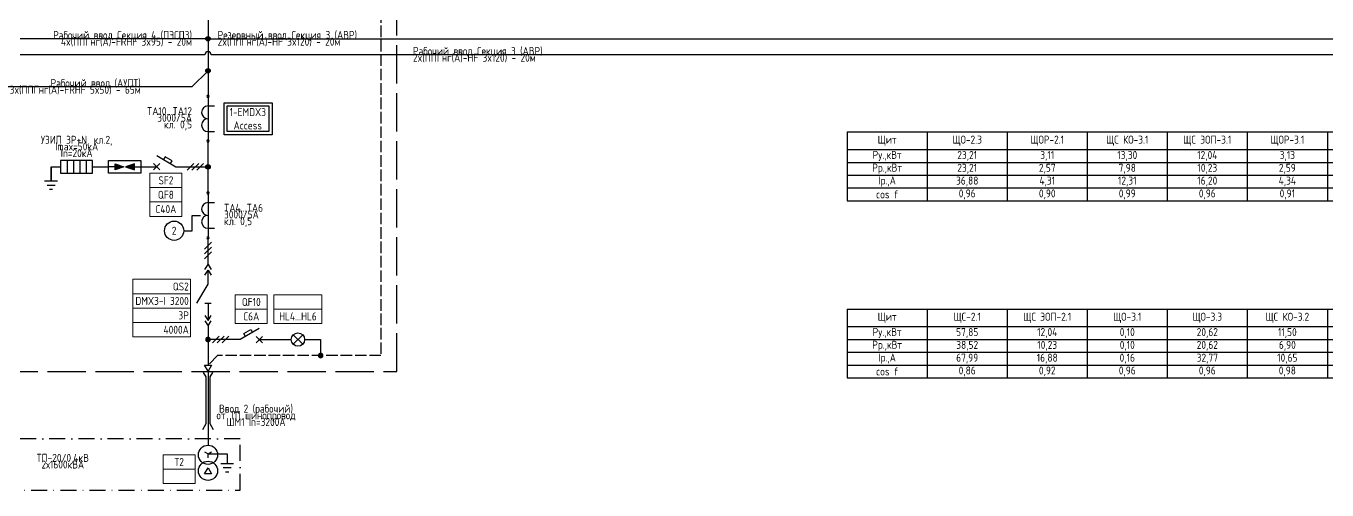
# Model space of a CAD drawing. Header units: millimetres. Extents: x -1221 to 2392, y 143 to 1021.
# Drawn here: x 1015.6 to 1422, y 330.7 to 475.7 of the extents above; entities that cross this region are included whole.
import ezdxf

# ---------------------------------------------------------------- set-up
doc = ezdxf.new("R2010")
doc.units = ezdxf.units.MM
doc.header["$MEASUREMENT"] = 0
doc.linetypes.add('ACAD_ISO02W100', pattern=[15, 12, -3])
doc.linetypes.add('Штрихпунктирная 5 х 2 мм', pattern=[9, 5, -2, 0, -2])
doc.layers.get('Defpoints').update_dxf_attribs({"color": 6})
doc.layers.add('_txt', color=7, linetype='Continuous', lineweight=40)
doc.layers.add('EL_Схема', color=7, linetype='Continuous', lineweight=15)
for name, color, linetype in [('ACM 0.05mm', 1, 'Continuous'), ('ACM 0.35mm', 5, 'Continuous'), ('ACM Text', 7, 'Continuous'), ('EM_Противопожарные устройства', 1, 'Continuous'), ('EM_Схема N', 4, 'Continuous')]:
    doc.layers.add(name, color=color, linetype=linetype)
doc.styles.add('IKEA_TEXT_STYLE_1', font='simplex.shx', dxfattribs={"width": 0.65})
doc.styles.add('Надписи', font='isocpeur.ttf', dxfattribs={"width": 0.85})

# ---------------------------------------------------------------- blocks, each defined once
blk = doc.blocks.new('*U30')
for p, q in [((0, -18.8), (0, 0)), ((-3.48, -24.81), (0, -18.8)), ((-1.87, -20.03), (-3.12, -22.2)), ((-1, -20.53), (-1.87, -20.03)), ((-3.12, -22.2), (-2.25, -22.7)), ((1, -23.8), (-1, -25.8)), ((-1, -23.8), (1, -25.8)), ((0, -24.8), (0, -41.67))]:
    blk.add_line(p, q)
for points in [[(-1.06, -5.81), (1.06, -3.69)], [(-1.06, -7.31), (1.06, -5.19)], [(-1.06, -8.81), (1.06, -6.69)], [(-2.49, -21.11), (-5.4, -21.11)]]:
    blk.add_lwpolyline(points)
blk.add_circle((-7.6, -21.11), 2.2)
at = {"layer": 'ACM Text', "insert": (-7.45, -21.46), "char_height": 2.5, "width": 4.8016, "attachment_point": 5, "style": 'IKEA_TEXT_STYLE_1'}
blk.add_mtext('М', dxfattribs=at)
blk = doc.blocks.new('Точка присоединения')
h = blk.add_hatch(color=256)
h.dxf.hatch_style = 1
edge = h.paths.add_edge_path()
edge.add_arc((0, 0), 0.7, 0, 360)
blk.add_circle((0, 0), 0.7)
blk = doc.blocks.new('*U6')
for p, q in [((0, 7), (0, -7)), ((0, 4), (2, 4)), ((0, -4), (2, -4))]:
    blk.add_line(p, q)
for centre, radius, start, end in [((0, 7), 0.363, 0, 180), ((0, 7), 0.363, 180, 0), ((0, 2), 2, 90, 270), ((0, -2), 2, 90, 270), ((0, -7), 0.363, 0, 180), ((0, -7), 0.363, 180, 0)]:
    blk.add_arc(centre, radius, start, end)
blk = doc.blocks.new('*T34')
at = {"layer": 'Defpoints', "color": 8, "linetype": 'ByBlock', "lineweight": 0, "transparency": 16777216}
for p, q in [((0, 0), (18, 0)), ((0, 0), (0, -18)), ((18, 0), (18, -18)), ((0, -4.5), (18, -4.5)), ((0, -9), (18, -9)), ((0, -13.5), (18, -13.5)), ((0, -18), (18, -18))]:
    blk.add_line(p, q, dxfattribs=at)
at = {"layer": 'ACM Text', "transparency": 16777216, "char_height": 2.5, "width": 17, "attachment_point": 6, "style": 'Надписи'}
for s, insert in [('QS2', (17.5, -2.25)), ('DMX3-I 3200', (17.5, -6.75)), ('3Р', (17.5, -11.25)), ('4000A', (17.5, -15.75))]:
    blk.add_mtext(s, dxfattribs=dict(at, insert=insert))
blk = doc.blocks.new('*T35')
at = {"layer": 'Defpoints', "color": 8, "linetype": 'ByBlock', "lineweight": 0, "transparency": 16777216}
for p, q in [((0, 0), (10, 0)), ((0, 0), (0, -13.5)), ((10, 0), (10, -13.5)), ((0, -4.5), (10, -4.5)), ((0, -9), (10, -9)), ((0, -13.5), (10, -13.5))]:
    blk.add_line(p, q, dxfattribs=at)
at = {"layer": 'ACM Text', "transparency": 16777216, "char_height": 2.5, "width": 9, "attachment_point": 5, "style": 'Надписи'}
for s, insert in [('SF2', (5, -2.25)), ('QF8', (5, -6.75)), ('C40A', (5, -11.25))]:
    blk.add_mtext(s, dxfattribs=dict(at, insert=insert))
blk = doc.blocks.new('*U9')
h = blk.add_hatch(color=256)
h.dxf.hatch_style = 1
h.paths.add_polyline_path([(0, 7.24), (-0.91, 10.02), (0, 10.02)])
h.paths.add_polyline_path([(0, 7.24), (0, 10.02), (0.91, 10.02)])
h = blk.add_hatch(color=256)
h.dxf.hatch_style = 1
h.paths.add_polyline_path([(0, 6.76), (-0.91, 3.98), (0, 3.98)])
h.paths.add_polyline_path([(0, 6.76), (0, 3.98), (0.91, 3.98)])
for p, q in [((0, 14), (0, 12)), ((-2, 2), (-2, 12)), ((-2, 12), (2, 12)), ((2, 12), (2, 2)), ((2, 2), (-2, 2)), ((0, 2), (0, 0))]:
    blk.add_line(p, q)
for points in [[(0, 7.24), (-0.91, 10.02), (0.91, 10.02), (0, 7.24)], [(0, 10.02), (0, 12)], [(0, 6.76), (-0.91, 3.98), (0.91, 3.98), (0, 6.76)], [(0, 3.98), (0, 2)]]:
    blk.add_lwpolyline(points)
blk = doc.blocks.new('*T38')
at = {"layer": 'Defpoints', "color": 8, "linetype": 'ByBlock', "lineweight": 0, "transparency": 16777216}
for p, q in [((0, 0), (10, 0)), ((0, 0), (0, -9)), ((10, 0), (10, -9)), ((0, -4.5), (10, -4.5)), ((0, -9), (10, -9))]:
    blk.add_line(p, q, dxfattribs=at)
at = {"layer": 'ACM Text', "transparency": 16777216, "char_height": 2.5, "width": 9, "attachment_point": 5, "style": 'Надписи'}
for s, insert in [('QF10', (5, -2.25)), ('C6A', (5, -6.75))]:
    blk.add_mtext(s, dxfattribs=dict(at, insert=insert))
blk = doc.blocks.new('*T40')
at = {"layer": 'Defpoints', "color": 8, "linetype": 'ByBlock', "lineweight": 0, "transparency": 16777216}
for p, q in [((0, 0), (15, 0)), ((0, 0), (0, -9)), ((15, 0), (15, -9)), ((0, -4.5), (15, -4.5)), ((0, -9), (15, -9))]:
    blk.add_line(p, q, dxfattribs=at)
at = {"layer": 'ACM Text', "transparency": 16777216, "insert": (7.5, -6.75), "char_height": 2.5, "width": 14, "attachment_point": 5, "style": 'Надписи'}
blk.add_mtext('HL4...HL6', dxfattribs=at)
blk = doc.blocks.new('*T117')
at = {"layer": 'Defpoints', "color": 8, "linetype": 'ByBlock', "lineweight": 0, "transparency": 16777216}
for p, q in [((0, 0), (10, 0)), ((0, 0), (0, -9)), ((10, 0), (10, -9)), ((0, -4.5), (10, -4.5)), ((0, -9), (10, -9))]:
    blk.add_line(p, q, dxfattribs=at)
at = {"layer": 'ACM Text', "transparency": 16777216, "insert": (5, -2.25), "char_height": 2.5, "width": 9, "attachment_point": 5, "style": 'Надписи'}
blk.add_mtext('Т2', dxfattribs=at)
blk = doc.blocks.new('*T119')
at = {"layer": 'ACM Text', "linetype": 'ByBlock', "lineweight": -2, "transparency": 16777216}
for p, q in [((0, 0), (425, 0)), ((0, 0), (0, -21.5)), ((25, 0), (25, -21.5)), ((50, 0), (50, -21.5)), ((75, 0), (75, -21.5)), ((100, 0), (100, -21.5)), ((125, 0), (125, -21.5)), ((150, 0), (150, -21.5)), ((175, 0), (175, -21.5)), ((200, 0), (200, -21.5)), ((225, 0), (225, -21.5)), ((250, 0), (250, -21.5)), ((275, 0), (275, -21.5)), ((300, 0), (300, -21.5)), ((325, 0), (325, -21.5)), ((350, 0), (350, -21.5)), ((375, 0), (375, -21.5)), ((400, 0), (400, -21.5)), ((425, 0), (425, -21.5)), ((0, -5.5), (425, -5.5)), ((0, -9.5), (425, -9.5)), ((0, -13.5), (425, -13.5)), ((0, -17.5), (425, -17.5)), ((0, -21.5), (425, -21.5))]:
    blk.add_line(p, q, dxfattribs=at)
at = {"layer": 'ACM Text', "color": 0, "transparency": 16777216, "char_height": 2.5, "width": 24.88, "attachment_point": 5, "style": 'Надписи'}
for s, insert in [('{\\fISOCPEUR|b1|i0|c0;Щит', (12.5, -2.75)), ('{\\fISOCPEUR|b0|i0|c0;ЩО-2.3', (37.5, -2.75)), ('{\\fISOCPEUR|b0|i0|c0;ЩОР-2.1', (62.5, -2.75)), ('{\\fISOCPEUR|b0|i0|c0;ЩС КО-3.1', (87.5, -2.75)), ('{\\fISOCPEUR|b0|i0|c0;ЩС ЭОП-3.1', (112.5, -2.75)), ('{\\fISOCPEUR|b0|i0|c0;ЩОР-3.1', (137.5, -2.75)), ('{\\fISOCPEUR|b0|i0|c0;ЩС-4.1', (162.5, -2.75)), ('{\\fISOCPEUR|b0|i0|c0;ЩО-4.3', (187.5, -2.75)), ('{\\fISOCPEUR|b0|i0|c0;ЩОР-4.1', (212.5, -2.75)), ('{\\fISOCPEUR|b0|i0|c0;ЩУ-ХМ1', (237.5, -2.75)), ('{\\fISOCPEUR|b0|i0|c0;ЩУ-ХМ2', (262.5, -2.75)), ('{\\fISOCPEUR|b0|i0|c0;ЩС-5.3.1', (287.5, -2.75)), ('{\\fISOCPEUR|b0|i0|c0;ЩС ЭОП-5.1', (312.5, -2.75)), ('{\\fISOCPEUR|b0|i0|c0;ЩС КО-5.1', (337.5, -2.75)), ('{\\fISOCPEUR|b0|i0|c0;ЩУ-5.2', (362.5, -2.75)), ('{\\fISOCPEUR|b0|i0|c0;ЩУ-5.3', (387.5, -2.75)), ('{\\fISOCPEUR|b0|i0|c0;ЩОР-5.1', (412.5, -2.75)), ('{\\fISOCPEUR|b1|i0|c0;Pу.,кВт', (12.5, -7.5)), ('{\\fISOCPEUR|b0|i0|c0;23,21', (37.5, -7.5)), ('{\\fISOCPEUR|b0|i0|c0;3,11', (62.5, -7.5)), ('{\\fISOCPEUR|b0|i0|c0;13,30', (87.5, -7.5)), ('{\\fISOCPEUR|b0|i0|c0;12,04', (112.5, -7.5)), ('{\\fISOCPEUR|b0|i0|c0;3,13', (137.5, -7.5)), ('{\\fISOCPEUR|b0|i0|c0;51,00', (162.5, -7.5)), ('{\\fISOCPEUR|b0|i0|c0;20,62', (187.5, -7.5)), ('{\\fISOCPEUR|b0|i0|c0;3,13', (212.5, -7.5)), ('{\\fISOCPEUR|b0|i0|c0;70,90', (237.5, -7.5)), ('{\\fISOCPEUR|b0|i0|c0;70,90', (262.5, -7.5)), ('{\\fISOCPEUR|b0|i0|c0;30,72', (287.5, -7.5)), ('{\\fISOCPEUR|b0|i0|c0;12,04', (312.5, -7.5)), ('{\\fISOCPEUR|b0|i0|c0;12,50', (337.5, -7.5)), ('{\\fISOCPEUR|b0|i0|c0;19,49', (362.5, -7.5)), ('{\\fISOCPEUR|b0|i0|c0;47,40', (387.5, -7.5)), ('{\\fISOCPEUR|b0|i0|c0;12,81', (412.5, -7.5)), ('{\\fISOCPEUR|b1|i0|c0;Pр.,кВт', (12.5, -11.5)), ('{\\fISOCPEUR|b0|i0|c0;23,21', (37.5, -11.5)), ('{\\fISOCPEUR|b0|i0|c0;2,57', (62.5, -11.5)), ('{\\fISOCPEUR|b0|i0|c0;7,98', (87.5, -11.5)), ('{\\fISOCPEUR|b0|i0|c0;10,23', (112.5, -11.5)), ('{\\fISOCPEUR|b0|i0|c0;2,59', (137.5, -11.5)), ('{\\fISOCPEUR|b0|i0|c0;33,72', (162.5, -11.5)), ('{\\fISOCPEUR|b0|i0|c0;20,62', (187.5, -11.5)), ('{\\fISOCPEUR|b0|i0|c0;2,59', (212.5, -11.5)), ('{\\fISOCPEUR|b0|i0|c0;70,90', (237.5, -11.5)), ('{\\fISOCPEUR|b0|i0|c0;70,90', (262.5, -11.5)), ('{\\fISOCPEUR|b0|i0|c0;30,72', (287.5, -11.5)), ('{\\fISOCPEUR|b0|i0|c0;10,23', (312.5, -11.5)), ('{\\fISOCPEUR|b0|i0|c0;7,50', (337.5, -11.5)), ('{\\fISOCPEUR|b0|i0|c0;17,54', (362.5, -11.5)), ('{\\fISOCPEUR|b0|i0|c0;42,66', (387.5, -11.5)), ('{\\fISOCPEUR|b0|i0|c0;12,27', (412.5, -11.5)), ('{\\fISOCPEUR|b1|i0|c0;Iр.,А', (12.5, -15.5)), ('{\\fISOCPEUR|b0|i0|c0;36,88', (37.5, -15.5)), ('{\\fISOCPEUR|b0|i0|c0;4,31', (62.5, -15.5)), ('{\\fISOCPEUR|b0|i0|c0;12,31', (87.5, -15.5)), ('{\\fISOCPEUR|b0|i0|c0;16,20', (112.5, -15.5)), ('{\\fISOCPEUR|b0|i0|c0;4,34', (137.5, -15.5)), ('{\\fISOCPEUR|b0|i0|c0;59,41', (162.5, -15.5)), ('{\\fISOCPEUR|b0|i0|c0;32,77', (187.5, -15.5)), ('{\\fISOCPEUR|b0|i0|c0;4,34', (212.5, -15.5)), ('{\\fISOCPEUR|b0|i0|c0;134,65', (237.5, -15.5)), ('{\\fISOCPEUR|b0|i0|c0;134,65', (262.5, -15.5)), ('{\\fISOCPEUR|b0|i0|c0;51,86', (287.5, -15.5)), ('{\\fISOCPEUR|b0|i0|c0;17,15', (312.5, -15.5)), ('{\\fISOCPEUR|b0|i0|c0;11,57', (337.5, -15.5)), ('{\\fISOCPEUR|b0|i0|c0;27,19', (362.5, -15.5)), ('{\\fISOCPEUR|b0|i0|c0;66,14', (387.5, -15.5)), ('{\\fISOCPEUR|b0|i0|c0;19,97', (412.5, -15.5)), ('{\\fISOCPEUR|b1|i0|c0;cos f', (12.5, -19.5)), ('{\\fISOCPEUR|b0|i0|c0;0,96', (37.5, -19.5)), ('{\\fISOCPEUR|b0|i0|c0;0,90', (62.5, -19.5)), ('{\\fISOCPEUR|b0|i0|c0;0,99', (87.5, -19.5)), ('{\\fISOCPEUR|b0|i0|c0;0,96', (112.5, -19.5)), ('{\\fISOCPEUR|b0|i0|c0;0,91', (137.5, -19.5)), ('{\\fISOCPEUR|b0|i0|c0;0,86', (162.5, -19.5)), ('{\\fISOCPEUR|b0|i0|c0;0,96', (187.5, -19.5)), ('{\\fISOCPEUR|b0|i0|c0;0,91', (212.5, -19.5)), ('{\\fISOCPEUR|b0|i0|c0;0,80', (237.5, -19.5)), ('{\\fISOCPEUR|b0|i0|c0;0,80', (262.5, -19.5)), ('{\\fISOCPEUR|b0|i0|c0;0,90', (287.5, -19.5)), ('{\\fISOCPEUR|b0|i0|c0;0,91', (312.5, -19.5)), ('{\\fISOCPEUR|b0|i0|c0;0,98', (337.5, -19.5)), ('{\\fISOCPEUR|b0|i0|c0;0,98', (362.5, -19.5)), ('{\\fISOCPEUR|b0|i0|c0;0,98', (387.5, -19.5)), ('{\\fISOCPEUR|b0|i0|c0;0,93', (412.5, -19.5))]:
    blk.add_mtext(s, dxfattribs=dict(at, insert=insert))
blk = doc.blocks.new('*T120')
at = {"layer": 'ACM Text', "linetype": 'ByBlock', "lineweight": -2, "transparency": 16777216}
for p, q in [((0, 0), (400, 0)), ((0, 0), (0, -21.5)), ((25, 0), (25, -21.5)), ((50, 0), (50, -21.5)), ((75, 0), (75, -21.5)), ((100, 0), (100, -21.5)), ((125, 0), (125, -21.5)), ((150, 0), (150, -21.5)), ((175, 0), (175, -21.5)), ((200, 0), (200, -21.5)), ((225, 0), (225, -21.5)), ((250, 0), (250, -21.5)), ((275, 0), (275, -21.5)), ((300, 0), (300, -21.5)), ((325, 0), (325, -21.5)), ((350, 0), (350, -21.5)), ((375, 0), (375, -21.5)), ((400, 0), (400, -21.5)), ((0, -5.5), (400, -5.5)), ((0, -9.5), (400, -9.5)), ((0, -13.5), (400, -13.5)), ((0, -17.5), (400, -17.5)), ((0, -21.5), (400, -21.5))]:
    blk.add_line(p, q, dxfattribs=at)
at = {"layer": 'ACM Text', "color": 0, "transparency": 16777216, "char_height": 2.5, "width": 24.88, "attachment_point": 5, "style": 'Надписи'}
for s, insert in [('{\\fISOCPEUR|b1|i0|c0;Щит', (12.5, -2.75)), ('{\\fISOCPEUR|b0|i0|c0;ЩС-2.1', (37.5, -2.75)), ('{\\fISOCPEUR|b0|i0|c0;ЩС ЭОП-2.1', (62.5, -2.75)), ('{\\fISOCPEUR|b0|i0|c0;ЩО-3.1', (87.5, -2.75)), ('{\\fISOCPEUR|b0|i0|c0;ЩО-3.3', (112.5, -2.75)), ('{\\fISOCPEUR|b0|i0|c0;ЩС КО-3.2', (137.5, -2.75)), ('{\\fISOCPEUR|b0|i0|c0;ЩС-3.1', (162.5, -2.75)), ('{\\fISOCPEUR|b0|i0|c0;ЩО-4.1', (187.5, -2.75)), ('{\\fISOCPEUR|b0|i0|c0;ЩС ЭОП-4.1', (212.5, -2.75)), ('{\\fISOCPEUR|b0|i0|c0;ЩУ-ХМ3', (237.5, -2.75)), ('{\\fISOCPEUR|b0|i0|c0;ЩУ-ХМ4', (262.5, -2.75)), ('{\\fISOCPEUR|b0|i0|c0;ЩС-5.3.2', (287.5, -2.75)), ('{\\fISOCPEUR|b0|i0|c0;ЩС КО-5.2', (312.5, -2.75)), ('{\\fISOCPEUR|b0|i0|c0;ЩО-5.1', (337.5, -2.75)), ('{\\fISOCPEUR|b0|i0|c0;ЩС-5.1', (362.5, -2.75)), ('{\\fISOCPEUR|b0|i0|c0;ЩУ-5.1', (387.5, -2.75)), ('{\\fISOCPEUR|b1|i0|c0;Pу.,кВт', (12.5, -7.5)), ('{\\fISOCPEUR|b0|i0|c0;57,85', (37.5, -7.5)), ('{\\fISOCPEUR|b0|i0|c0;12,04', (62.5, -7.5)), ('{\\fISOCPEUR|b0|i0|c0;0,10', (87.5, -7.5)), ('{\\fISOCPEUR|b0|i0|c0;20,62', (112.5, -7.5)), ('{\\fISOCPEUR|b0|i0|c0;11,50', (137.5, -7.5)), ('{\\fISOCPEUR|b0|i0|c0;44,10', (162.5, -7.5)), ('{\\fISOCPEUR|b0|i0|c0;0,76', (187.5, -7.5)), ('{\\fISOCPEUR|b0|i0|c0;11,18', (212.5, -7.5)), ('{\\fISOCPEUR|b0|i0|c0;70,90', (237.5, -7.5)), ('{\\fISOCPEUR|b0|i0|c0;70,90', (262.5, -7.5)), ('{\\fISOCPEUR|b0|i0|c0;30,72', (287.5, -7.5)), ('{\\fISOCPEUR|b0|i0|c0;12,50', (312.5, -7.5)), ('{\\fISOCPEUR|b0|i0|c0;2,37', (337.5, -7.5)), ('{\\fISOCPEUR|b0|i0|c0;44,77', (362.5, -7.5)), ('{\\fISOCPEUR|b0|i0|c0;0,24', (387.5, -7.5)), ('{\\fISOCPEUR|b1|i0|c0;Pр.,кВт', (12.5, -11.5)), ('{\\fISOCPEUR|b0|i0|c0;38,52', (37.5, -11.5)), ('{\\fISOCPEUR|b0|i0|c0;10,23', (62.5, -11.5)), ('{\\fISOCPEUR|b0|i0|c0;0,10', (87.5, -11.5)), ('{\\fISOCPEUR|b0|i0|c0;20,62', (112.5, -11.5)), ('{\\fISOCPEUR|b0|i0|c0;6,90', (137.5, -11.5)), ('{\\fISOCPEUR|b0|i0|c0;30,81', (162.5, -11.5)), ('{\\fISOCPEUR|b0|i0|c0;0,76', (187.5, -11.5)), ('{\\fISOCPEUR|b0|i0|c0;9,50', (212.5, -11.5)), ('{\\fISOCPEUR|b0|i0|c0;70,90', (237.5, -11.5)), ('{\\fISOCPEUR|b0|i0|c0;70,90', (262.5, -11.5)), ('{\\fISOCPEUR|b0|i0|c0;15,36', (287.5, -11.5)), ('{\\fISOCPEUR|b0|i0|c0;7,50', (312.5, -11.5)), ('{\\fISOCPEUR|b0|i0|c0;2,37', (337.5, -11.5)), ('{\\fISOCPEUR|b0|i0|c0;29,45', (362.5, -11.5)), ('{\\fISOCPEUR|b0|i0|c0;0,24', (387.5, -11.5)), ('{\\fISOCPEUR|b1|i0|c0;Iр.,А', (12.5, -15.5)), ('{\\fISOCPEUR|b0|i0|c0;67,99', (37.5, -15.5)), ('{\\fISOCPEUR|b0|i0|c0;16,88', (62.5, -15.5)), ('{\\fISOCPEUR|b0|i0|c0;0,16', (87.5, -15.5)), ('{\\fISOCPEUR|b0|i0|c0;32,77', (112.5, -15.5)), ('{\\fISOCPEUR|b0|i0|c0;10,65', (137.5, -15.5)), ('{\\fISOCPEUR|b0|i0|c0;54,99', (162.5, -15.5)), ('{\\fISOCPEUR|b0|i0|c0;1,20', (187.5, -15.5)), ('{\\fISOCPEUR|b0|i0|c0;15,27', (212.5, -15.5)), ('{\\fISOCPEUR|b0|i0|c0;134,65', (237.5, -15.5)), ('{\\fISOCPEUR|b0|i0|c0;134,65', (262.5, -15.5)), ('{\\fISOCPEUR|b0|i0|c0;25,93', (287.5, -15.5)), ('{\\fISOCPEUR|b0|i0|c0;11,57', (312.5, -15.5)), ('{\\fISOCPEUR|b0|i0|c0;3,75', (337.5, -15.5)), ('{\\fISOCPEUR|b0|i0|c0;51,67', (362.5, -15.5)), ('{\\fISOCPEUR|b0|i0|c0;0,37', (387.5, -15.5)), ('{\\fISOCPEUR|b1|i0|c0;cos f', (12.5, -19.5)), ('{\\fISOCPEUR|b0|i0|c0;0,86', (37.5, -19.5)), ('{\\fISOCPEUR|b0|i0|c0;0,92', (62.5, -19.5)), ('{\\fISOCPEUR|b0|i0|c0;0,96', (87.5, -19.5)), ('{\\fISOCPEUR|b0|i0|c0;0,96', (112.5, -19.5)), ('{\\fISOCPEUR|b0|i0|c0;0,98', (137.5, -19.5)), ('{\\fISOCPEUR|b0|i0|c0;0,85', (162.5, -19.5)), ('{\\fISOCPEUR|b0|i0|c0;0,96', (187.5, -19.5)), ('{\\fISOCPEUR|b0|i0|c0;0,95', (212.5, -19.5)), ('{\\fISOCPEUR|b0|i0|c0;0,80', (237.5, -19.5)), ('{\\fISOCPEUR|b0|i0|c0;0,80', (262.5, -19.5)), ('{\\fISOCPEUR|b0|i0|c0;0,90', (287.5, -19.5)), ('{\\fISOCPEUR|b0|i0|c0;0,98', (312.5, -19.5)), ('{\\fISOCPEUR|b0|i0|c0;0,96', (337.5, -19.5)), ('{\\fISOCPEUR|b0|i0|c0;0,87', (362.5, -19.5)), ('{\\fISOCPEUR|b0|i0|c0;0,98', (387.5, -19.5))]:
    blk.add_mtext(s, dxfattribs=dict(at, insert=insert))

msp = doc.modelspace()

# ---------------------------------------------------------------- linework, layer by layer
for p, q in [((1056.48, 435.2), (1062.49, 431.72)), ((1059.09, 434.84), (1058.59, 433.97)), ((1061.25, 433.59), (1059.09, 434.84)), ((1023.46, 431.72), (1023.46, 427.32)), ((1055.46, 430.72), (1057.46, 432.72)), ((1055.46, 432.72), (1057.46, 430.72)), ((1060.75, 432.72), (1061.25, 433.59)), ((1062.49, 431.72), (1072.49, 431.72)), ((1072.49, 401.14), (1072.49, 409.51)), ((1072.49, 395.06), (1072.49, 399.46)), ((1069.01, 389.05), (1072.49, 395.06)), ((1072.49, 389.06), (1072.49, 383.72)), ((1072.49, 382.05), (1072.49, 369.72)), ((1088.5, 381.2), (1082.49, 377.72)), ((1083.72, 379.59), (1085.88, 380.84)), ((1084.22, 378.72), (1083.72, 379.59)), ((1085.88, 380.84), (1086.38, 379.97)), ((1089.51, 376.72), (1087.51, 378.72)), ((1089.51, 378.72), (1087.51, 376.72)), ((1082.49, 377.72), (1072.49, 377.72))]:
    msp.add_line(p, q)
for points in [[(1072.49, 474.67), (1072.49, 453.72)], [(1072.49, 423.51), (1072.49, 439.72)], [(1023.46, 427.32), (1023.46, 431.72), (1026.46, 431.72)], [(1028.46, 433.72), (1028.46, 429.72)], [(1030.46, 433.72), (1030.46, 429.72)], [(1032.46, 433.72), (1032.46, 429.72)], [(1034.46, 433.72), (1034.46, 429.72)], [(1036.46, 431.72), (1039.46, 431.72)], [(1053.46, 431.72), (1056.46, 431.72)], [(1068.1, 432.78), (1065.98, 430.66)], [(1069.6, 432.78), (1067.48, 430.66)], [(1071.1, 432.78), (1068.98, 430.66)], [(1021.46, 427.28), (1025.46, 427.28)], [(1022.21, 425.98), (1024.71, 425.98)], [(1022.97, 424.68), (1023.96, 424.68)], [(1071.43, 405.99), (1073.55, 408.11)], [(1071.43, 404.49), (1073.55, 406.61)], [(1071.43, 402.99), (1073.55, 405.11)], [(1071.46, 399.57), (1072.49, 401.14), (1073.52, 399.57)], [(1071.46, 397.89), (1072.49, 399.46), (1073.52, 397.89)], [(1071.49, 389.06), (1073.49, 389.06)], [(1071.46, 385.29), (1072.49, 383.72), (1073.52, 385.29)], [(1071.46, 383.62), (1072.49, 382.05), (1073.52, 383.62)], [(1076, 378.78), (1073.88, 376.66)], [(1077.5, 378.78), (1075.38, 376.66)], [(1079, 378.78), (1076.88, 376.66)], [(1088.51, 377.72), (1098.51, 377.72)], [(1102.67, 377.72), (1107.67, 377.72), (1107.67, 372.72)], [(1071.01, 367.42), (1071.79, 366.09), (1071.79, 351.36), (1070.75, 349.56)], [(1073.59, 369.72), (1072.49, 367.82), (1071.39, 369.72), (1073.59, 369.72)], [(1072.49, 367.82), (1072.49, 344.72)], [(1074.23, 349.56), (1073.19, 351.36), (1073.19, 366.09), (1073.96, 367.42)], [(1071.39, 342.68), (1072.49, 342.04), (1073.59, 342.68)], [(1072.49, 340.77), (1072.49, 342.04)], [(1072.49, 342.04), (1078.49, 342.04), (1078.49, 339.04)], [(1071.39, 335.77), (1072.49, 337.68), (1073.59, 335.77), (1071.39, 335.77)], [(1076.49, 339.04), (1080.49, 339.04)], [(1077.24, 337.74), (1079.74, 337.74)], [(1077.99, 336.44), (1078.99, 336.44)]]:
    msp.add_lwpolyline(points)
msp.add_lwpolyline([(1026.46, 429.72), (1036.46, 429.72), (1036.46, 433.72), (1026.46, 433.72)], close=True)
for centre in [(1061.9, 411.73), (1072.49, 341.72), (1072.49, 336.72)]:
    msp.add_circle(centre, 3)
at = {"color": 7, "lineweight": -2}
msp.add_circle((1100.59, 377.72), 2.08, dxfattribs=at)
at = {"layer": 'ACM 0.05mm', "color": 7, "linetype": 'Штрихпунктирная 5 х 2 мм'}
msp.add_lwpolyline([(971.78, 330.72), (1082.49, 330.72), (1082.49, 346.72), (971.78, 346.72)], close=True, dxfattribs=at)
at = {"layer": 'ACM 0.35mm', "linetype": 'ACAD_ISO02W100'}
msp.add_lwpolyline([(932.31, 502.34), (932.31, 367.72), (1131.51, 367.72), (1131.51, 502.34), (1131.51, 502.34), (1062.99, 502.34), (1062.99, 587.48), (1016.41, 587.48), (1016.41, 502.34), (932.31, 502.34)], dxfattribs=at)
at = {"layer": 'ACM Text'}
msp.add_lwpolyline([(1064.9, 411.73), (1067.5, 411.73), (1067.5, 416.51), (1070.11, 416.51)], dxfattribs=at)
at = {"layer": 'EL_Схема', "color": 7, "lineweight": 9}
for p, q in [((1102.06, 379.19), (1099.12, 376.25)), ((1102.06, 376.25), (1099.12, 379.19))]:
    msp.add_line(p, q, dxfattribs=at)
at = {"layer": 'EM_Противопожарные устройства'}
msp.add_lwpolyline([(1897.04, 474.67), (1897.04, 466.72), (1073.49, 466.72, 1), (1071.49, 466.72), (991.78, 466.72), (991.78, 466.72)], format="xyb", dxfattribs=at)
for points in [[(1072.49, 471.72), (992.78, 471.72)], [(1072.49, 471.72), (1072.49, 471.72), (1830.52, 471.72), (1830.52, 474.67)], [(1072.49, 461.72), (1072.49, 461.72), (1067.49, 456.72), (598.17, 456.72)]]:
    msp.add_lwpolyline(points, dxfattribs=at)
for points in [[(1077.49, 451.72), (1092.49, 451.72), (1092.49, 441.72), (1077.49, 441.72)], [(1078.49, 450.72), (1091.49, 450.72), (1091.49, 442.72), (1078.49, 442.72)]]:
    msp.add_lwpolyline(points, close=True, dxfattribs=at)
at = {"layer": 'EM_Схема N', "linetype": 'ACAD_ISO02W100', "ltscale": 0.3}
msp.add_lwpolyline([(1126.51, 511.84), (1126.51, 372.72), (1075.49, 372.72), (1072.49, 369.72)], dxfattribs=at)

# ---------------------------------------------------------------- block references
for name, p in [('*U30', (1072.49, 516.34)), ('Точка присоединения', (1072.49, 471.72)), ('Точка присоединения', (1072.49, 461.72)), ('*U6', (1072.49, 446.72)), ('*T119', (1272.14, 442.6)), ('Точка присоединения', (1072.49, 431.72)), ('*T35', (1054.34, 429.72)), ('*U6', (1072.49, 416.51)), ('*T34', (1048.98, 396.55)), ('*T38', (1081, 391.72)), ('*T40', (1093.09, 391.72)), ('*T120', (1272.14, 387.27)), ('*T117', (1058.49, 341.72))]:
    msp.add_blockref(name, p)
at = {"rotation": 90}
msp.add_blockref('*U9', (1053.46, 431.72), dxfattribs=at)
at = {"xscale": -1}
for p in [(1072.49, 377.72), (1107.67, 372.72)]:
    msp.add_blockref('Точка присоединения', p, dxfattribs=at)

# ---------------------------------------------------------------- texts
at = {"layer": '_txt', "color": 7, "ltscale": 100, "insert": (1061.9, 411.73), "char_height": 2.5, "width": 6.093, "attachment_point": 5, "style": 'Надписи'}
msp.add_mtext('2', dxfattribs=at)
at = {"layer": 'ACM Text', "char_height": 2.5, "line_spacing_factor": 0.5, "style": 'Надписи'}
for s, insert, width, attachment_point in [('Рабочий ввод Секция 4 (ПЭСПЗ)\\P4x(ППГнг(А)-FRHF 3x95) - 20м{\\H2.90417x; }', (1067.49, 471.72), 45, 6), ('Резервный ввод Секция 3 (АВР)\\P2x(ППГнг(А)-HF 3x120) - 20м{\\H2.90417x; }', (1075.49, 471.72), 45, 4), ('Рабочий ввод Секция 3 (АВР)\\P2x(ППГнг(А)-HF 3x120) - 20м{\\H2.90417x; }', (1136.51, 466.72), 45, 4), ('Рабочий ввод (АУПТ)\\P3x(ППГнг(А)-FRHF 5x50) - 65м{\\H2.90417x; }', (1051.49, 456.72), 45, 6), ('TA10...TA12\\P3000/5A{\\H2.66667x; }\\Pкл. 0,5{\\H3.22222x; }', (1067.49, 446.72), 15, 6), ('УЗИП 3P+N, кл.2,\\PImax=50кA{\\H2.66667x; }\\PIn=20кА{\\H3.22222x; }', (1031.46, 434.72), 24.3219, 8), ('TA4...TA6\\P3000/5A{\\H2.66667x; }\\Pкл. 0,5{\\H3.22222x; }', (1077.49, 416.51), 15, 4), ('Ввод 2 (рабочий)\\Pот ТП шинопровод {\\H2.80417x; }\\PШМ1 In=3200А{\\H3.26806x; }', (1087.49, 350.72), 24.3219, 8), ('ТП-20/0,4кВ\\P2х1600кВА{\\H2.66667x; }', (1027.13, 339.72), 110.7114, 5)]:
    msp.add_mtext(s, dxfattribs=dict(at, insert=insert, width=width, attachment_point=attachment_point))
at = {"layer": 'ACM Text', "insert": (1084.92, 446.72), "char_height": 2.5, "width": 15.1383, "attachment_point": 5, "style": 'Надписи'}
msp.add_mtext('\\A1;1-EMDX3\\PAccess', dxfattribs=at)

doc.saveas('drawing.dxf')
